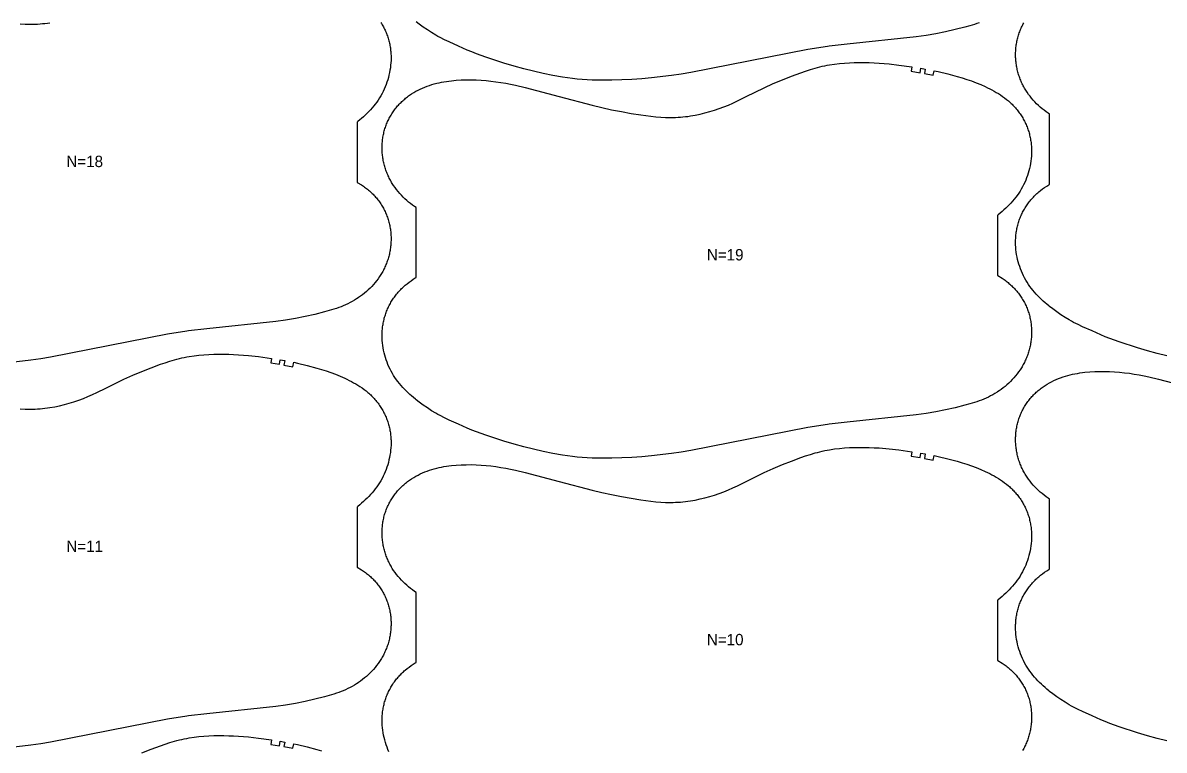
# Model space of a CAD drawing. Header units: inches. Extents: x 0 to 1973, y 0 to 1059.
# Drawn here: x 967 to 1470, y 209 to 529 of the extents above; entities that cross this region are included whole.
import ezdxf

# ---------------------------------------------------------------- set-up
doc = ezdxf.new("R2010")
doc.units = ezdxf.units.IN

msp = doc.modelspace()

# ---------------------------------------------------------------- linework, layer by layer
at = {"layer": '1'}
for points in [[(1124.7652, 529.5325), (1125.0544, 529.0679), (1125.3346, 528.598), (1125.6058, 528.1227), (1125.8679, 527.6424), (1126.1208, 527.1572), (1126.3644, 526.6672), (1126.5986, 526.1727), (1126.8233, 525.6739), (1127.0385, 525.1709), (1127.244, 524.6639), (1127.4397, 524.1531), (1127.6256, 523.6388), (1127.8017, 523.121), (1127.9677, 522.6), (1128.1236, 522.0759), (1128.2693, 521.549), (1128.4048, 521.0194), (1128.5299, 520.4873), (1128.6446, 519.953), (1128.7489, 519.4165), (1128.8429, 518.8781), (1128.9267, 518.3379), (1129.0003, 517.7963), (1129.0638, 517.2533), (1129.1174, 516.7091), (1129.161, 516.164), (1129.1947, 515.618), (1129.2187, 515.0716), (1129.2329, 514.5247), (1129.2375, 513.9776), (1129.2181, 512.8836), (1129.161, 511.791), (1129.0668, 510.7014), (1128.9361, 509.6157), (1128.7695, 508.535), (1128.5676, 507.4601), (1128.3311, 506.3921), (1128.0605, 505.3319), (1127.7564, 504.2805), (1127.4195, 503.2388), (1127.0502, 502.2079), (1126.6488, 501.189), (1126.2153, 500.1836), (1125.7498, 499.1931), (1125.2524, 498.2187), (1124.7231, 497.262), (1124.1621, 496.3243), (1123.5694, 495.407), (1122.9455, 494.5111), (1122.292, 493.6363), (1121.6111, 492.7821), (1120.9047, 491.9477), (1120.175, 491.1327), (1119.424, 490.3364), (1118.6538, 489.5581), (1117.8664, 488.7973), (1117.0636, 488.0533), (1116.2465, 487.3257), (1115.4157, 486.614), (1114.572, 485.9177), (1114.2375, 485.6559), (1114.2375, 459.1828), (1114.341, 459.1275), (1114.341, 459.1275), (1116.2164, 457.9999), (1117.124, 457.3886), (1117.5695, 457.0712), (1118.0093, 456.746), (1118.4431, 456.413), (1118.8708, 456.0721), (1119.2921, 455.7235), (1119.7069, 455.3672), (1120.1148, 455.0032), (1120.5159, 454.6314), (1120.9098, 454.252), (1121.2963, 453.865), (1121.6754, 453.4707), (1122.0469, 453.0691), (1122.4105, 452.6604), (1122.7661, 452.2447), (1123.1136, 451.8223), (1123.4528, 451.3932), (1123.7835, 450.9576), (1124.1056, 450.5156), (1124.4189, 450.0673), (1124.7232, 449.613), (1125.0184, 449.1528), (1125.3043, 448.6868), (1125.5807, 448.2151), (1125.8475, 447.7379), (1126.1045, 447.2554), (1126.3517, 446.7678), (1126.589, 446.2753), (1126.8164, 445.778), (1127.0339, 445.2763), (1127.2413, 444.7703), (1127.4387, 444.2602), (1127.626, 443.7463), (1127.8032, 443.2288), (1127.9702, 442.708), (1128.127, 442.1839), (1128.2735, 441.6569), (1128.4097, 441.1271), (1128.5356, 440.5948), (1128.6511, 440.0601), (1128.7562, 439.5234), (1128.8508, 438.9848), (1128.935, 438.4446), (1129.0088, 437.9028), (1129.0723, 437.3597), (1129.1254, 436.8155), (1129.1682, 436.2703), (1129.2008, 435.7244), (1129.2232, 435.1779), (1129.2354, 434.6311), (1129.2375, 434.0841), (1129.2295, 433.5371), (1129.2114, 432.9903), (1129.1833, 432.4439), (1129.1452, 431.8981), (1129.0972, 431.353), (1129.0392, 430.8089), (1128.9714, 430.2659), (1128.8937, 429.7242), (1128.8062, 429.1841), (1128.7089, 428.6457), (1128.6018, 428.1091), (1128.4849, 427.5747), (1128.3584, 427.0425), (1128.222, 426.5128), (1128.076, 425.9858), (1127.9204, 425.4616), (1127.755, 424.9404), (1127.5801, 424.4225), (1127.3955, 423.9079), (1127.2014, 423.397), (1126.9977, 422.8898), (1126.7845, 422.3867), (1126.5618, 421.8876), (1126.3298, 421.3929), (1126.0885, 420.9025), (1125.8383, 420.4166), (1125.5792, 419.9352), (1125.3115, 419.4585), (1125.0353, 418.9866), (1124.7507, 418.5195), (1124.1572, 417.6003), (1123.5325, 416.7017), (1122.8777, 415.8245), (1122.1944, 414.9695), (1121.4837, 414.1374), (1120.7467, 413.3289), (1119.9842, 412.5446), (1119.1973, 411.7849), (1118.3867, 411.0505), (1117.5534, 410.342), (1116.6984, 409.66), (1115.8224, 409.0049), (1114.9266, 408.3774), (1114.2375, 407.9254), (1114.012, 407.7775), (1113.0798, 407.2051), (1112.131, 406.6602), (1111.167, 406.1428), (1110.1887, 405.6528), (1109.1975, 405.1902), (1108.1944, 404.7551), (1107.1805, 404.3469), (1106.1572, 403.9634), (1105.1254, 403.6021), (1104.0865, 403.2604), (1101.9917, 402.6255), (1099.8821, 402.0377), (1095.643, 400.9501), (1091.3787, 399.9756), (1087.0871, 399.1222), (1082.7712, 398.4019), (1078.4358, 397.816), (1047.974, 394.6143), (1039.9903, 393.673), (1039.2841, 393.5897), (1030.6448, 392.1974), (979.128, 382.0554), (974.8073, 381.3665), (970.4741, 380.7566), (961.7835, 379.7319)], [(965.7763, 528.9226), (967.9607, 528.809), (969.0536, 528.78), (970.1468, 528.7715), (971.24, 528.7847), (972.333, 528.8197), (973.4253, 528.876), (974.5164, 528.9533), (975.606, 529.0513), (976.6937, 529.1696), (977.7789, 529.3079), (978.8614, 529.4658)], [(1388.4572, 529.4104), (1387.4254, 529.0491), (1386.3865, 528.7074), (1384.2917, 528.0725), (1382.1821, 527.4847), (1377.943, 526.3971), (1373.6787, 525.4226), (1369.3871, 524.5692), (1365.0712, 523.8489), (1360.7358, 523.263), (1330.274, 520.0613), (1322.2903, 519.12), (1321.5841, 519.0367), (1312.9448, 517.6444), (1261.428, 507.5024), (1257.1073, 506.8135), (1252.7741, 506.2036), (1244.0835, 505.1789), (1239.725, 504.7941), (1235.3594, 504.4979), (1230.9893, 504.2848), (1226.6155, 504.156), (1222.2396, 504.12), (1217.8653, 504.2097), (1215.6802, 504.3132), (1213.4975, 504.4589), (1211.3182, 504.6479), (1209.1433, 504.8814), (1206.9735, 505.1596), (1204.8093, 505.4798), (1200.4985, 506.2318), (1196.2122, 507.1104), (1191.9488, 508.0943), (1187.7068, 509.1672), (1183.4881, 510.327), (1179.01, 511.6588), (1170.9648, 514.2623), (1168.9027, 514.9925), (1166.8562, 515.7625), (1164.8277, 516.5781), (1162.8136, 517.43), (1159.0115, 519.12), (1154.813, 520.9861), (1152.8375, 521.9251), (1150.8889, 522.9158), (1149.9275, 523.4358), (1148.9753, 523.9726), (1147.0983, 525.0946), (1145.258, 526.2774), (1143.4544, 527.5167), (1141.6886, 528.8093), (1140.3, 529.8959)], [(1471.1488, 382.6473), (1466.9068, 383.7202), (1462.6881, 384.88), (1458.21, 386.2118), (1450.1648, 388.8153), (1448.1027, 389.5455), (1446.0562, 390.3155), (1444.0277, 391.1311), (1442.0136, 391.983), (1438.2115, 393.673), (1434.013, 395.5391), (1432.0375, 396.4781), (1430.0889, 397.4688), (1429.1275, 397.9888), (1428.1753, 398.5256), (1426.2983, 399.6476), (1424.458, 400.8304), (1422.6544, 402.0697), (1420.8886, 403.3623), (1419.5, 404.4489), (1419.1655, 404.7107), (1418.3218, 405.407), (1417.491, 406.1187), (1416.6739, 406.8463), (1415.8711, 407.5903), (1415.0837, 408.3511), (1414.3135, 409.1294), (1413.5625, 409.9257), (1412.8328, 410.7407), (1412.1264, 411.575), (1411.4455, 412.4293), (1410.792, 413.304), (1410.1681, 414.2), (1409.5754, 415.1173), (1409.0144, 416.055), (1408.4851, 417.0117), (1407.9877, 417.986), (1407.5222, 418.9766), (1407.0887, 419.982), (1406.6873, 421.0008), (1406.318, 422.0318), (1405.9811, 423.0735), (1405.677, 424.1249), (1405.4064, 425.1851), (1405.1699, 426.2531), (1404.968, 427.328), (1404.8014, 428.4087), (1404.6708, 429.4944), (1404.5765, 430.584), (1404.5194, 431.6765), (1404.5, 432.7706), (1404.5046, 433.3176), (1404.5188, 433.8645), (1404.5428, 434.411), (1404.5765, 434.9569), (1404.6201, 435.5021), (1404.6737, 436.0462), (1404.7372, 436.5892), (1404.8108, 437.1309), (1404.8946, 437.671), (1404.9886, 438.2094), (1405.0929, 438.7459), (1405.2076, 439.2803), (1405.3327, 439.8124), (1405.4682, 440.342), (1405.6139, 440.8689), (1405.7698, 441.393), (1405.9358, 441.914), (1406.1119, 442.4318), (1406.2978, 442.9461), (1406.4935, 443.4569), (1406.699, 443.9639), (1406.9142, 444.4669), (1407.1389, 444.9657), (1407.3731, 445.4602), (1407.6167, 445.9502), (1407.8696, 446.4354), (1408.1317, 446.9157), (1408.4029, 447.391), (1408.6831, 447.8609), (1408.9723, 448.3254), (1409.2702, 448.7844), (1409.5767, 449.2376), (1409.8917, 449.685), (1410.2151, 450.1263), (1410.5466, 450.5614), (1410.8862, 450.9903), (1411.2338, 451.4126), (1411.5891, 451.8283), (1411.9521, 452.2373), (1412.3227, 452.6393), (1412.7006, 453.0343), (1413.0857, 453.422), (1413.4779, 453.8024), (1413.8771, 454.1753), (1414.2831, 454.5405), (1414.6957, 454.8983), (1415.5394, 455.5919), (1416.4062, 456.2576), (1417.2939, 456.8965), (1418.2004, 457.5101), (1419.1236, 458.0996), (1419.5, 458.3271), (1419.5, 489.1324), (1418.8109, 489.5844), (1417.9151, 490.212), (1417.0391, 490.867), (1416.1841, 491.549), (1415.3508, 492.2575), (1414.5402, 492.9919), (1413.7533, 493.7516), (1412.9908, 494.536), (1412.2538, 495.3445), (1411.5431, 496.1765), (1410.8598, 497.0315), (1410.2051, 497.9087), (1409.5803, 498.8073), (1408.9868, 499.7265), (1408.7023, 500.1936), (1408.426, 500.6655), (1408.1583, 501.1422), (1407.8992, 501.6236), (1407.649, 502.1095), (1407.4078, 502.5999), (1407.1757, 503.0947), (1406.953, 503.5937), (1406.7398, 504.0968), (1406.5361, 504.604), (1406.342, 505.1149), (1406.1574, 505.6295), (1405.9825, 506.1474), (1405.8171, 506.6686), (1405.6615, 507.1928), (1405.5155, 507.7198), (1405.3791, 508.2495), (1405.2526, 508.7817), (1405.1357, 509.3162), (1405.0286, 509.8527), (1404.9313, 510.3911), (1404.8438, 510.9313), (1404.7661, 511.4729), (1404.6983, 512.0159), (1404.6403, 512.56), (1404.5923, 513.1051), (1404.5542, 513.6509), (1404.5261, 514.1973), (1404.508, 514.7441), (1404.5, 515.2911), (1404.5021, 515.8381), (1404.5143, 516.385), (1404.5367, 516.9314), (1404.5693, 517.4773), (1404.6121, 518.0225), (1404.6652, 518.5667), (1404.7287, 519.1098), (1404.8025, 519.6516), (1404.8867, 520.1919), (1404.9813, 520.7305), (1405.0864, 521.2672), (1405.2019, 521.8018), (1405.3278, 522.3341), (1405.464, 522.8639), (1405.6105, 523.3909), (1405.7673, 523.915), (1405.9343, 524.4359), (1406.1115, 524.9534), (1406.2988, 525.4672), (1406.4962, 525.9773), (1406.7036, 526.4833), (1406.9211, 526.985), (1407.1485, 527.4823), (1407.3858, 527.9748), (1407.633, 528.4625), (1407.89, 528.945), (1408.1568, 529.4221)], [(965.7763, 359.3826), (967.9607, 359.269), (969.0536, 359.24), (970.1468, 359.2315), (971.24, 359.2447), (972.333, 359.2797), (973.4253, 359.336), (974.5164, 359.4133), (975.606, 359.5113), (976.6937, 359.6296), (977.7789, 359.7679), (978.8614, 359.9258), (981.0167, 360.2988), (983.1582, 360.7446), (985.2848, 361.2587), (987.3954, 361.8367), (989.4887, 362.475), (991.5625, 363.1736), (993.6141, 363.9332), (995.641, 364.7546), (997.6421, 365.6361), (999.622, 366.5655), (1003.4791, 368.4742), (1011.388, 372.388), (1015.3764, 374.1869), (1019.413, 375.8761), (1023.4869, 377.4708), (1027.5954, 378.9771), (1029.6631, 379.6955), (1031.7427, 380.3771), (1033.8372, 381.0064), (1034.8911, 381.2966), (1035.9499, 381.5678), (1037.0139, 381.8186), (1038.0828, 382.0491), (1039.156, 382.2598), (1040.2331, 382.4514), (1042.3969, 382.7789), (1044.5702, 383.0361), (1046.7495, 383.2278), (1048.933, 383.3602), (1051.1193, 383.4401), (1053.307, 383.4742), (1055.495, 383.4681), (1057.6823, 383.4226), (1059.8683, 383.3376), (1062.0523, 383.2127), (1066.4124, 382.8495), (1070.7615, 382.3649), (1076.4751, 381.5898), (1076.18, 379.6117), (1080.0918, 378.9895), (1080.4254, 380.9615), (1082.3956, 380.6171), (1082.0402, 378.6489), (1085.9169, 377.899), (1086.3227, 379.8574), (1088.0201, 379.4947), (1092.2766, 378.4833), (1096.4995, 377.3357), (1098.5971, 376.7111), (1100.6822, 376.0471), (1102.7513, 375.337), (1104.8012, 374.5742), (1106.828, 373.7524), (1108.8275, 372.8661), (1109.8156, 372.3971), (1110.7951, 371.91), (1111.7655, 371.4041), (1112.7261, 370.8789), (1113.6762, 370.3334), (1114.6139, 369.7666), (1115.5371, 369.1771), (1116.4436, 368.5635), (1117.3313, 367.9246), (1118.1981, 367.2589), (1119.0418, 366.5653), (1119.4544, 366.2076), (1119.8604, 365.8423), (1120.2596, 365.4694), (1120.6518, 365.0891), (1121.0369, 364.7013), (1121.4148, 364.3064), (1121.7854, 363.9043), (1122.1484, 363.4954), (1122.5037, 363.0796), (1122.8513, 362.6573), (1123.1909, 362.2285), (1123.5224, 361.7933), (1123.8458, 361.352), (1124.1608, 360.9046), (1124.4673, 360.4514), (1124.7652, 359.9925), (1125.0544, 359.5279), (1125.3346, 359.058), (1125.6058, 358.5827), (1125.8679, 358.1024), (1126.1208, 357.6172), (1126.3644, 357.1272), (1126.5986, 356.6327), (1126.8233, 356.1339), (1127.0385, 355.6309), (1127.244, 355.1239), (1127.4397, 354.6131), (1127.6256, 354.0988), (1127.8017, 353.581), (1127.9677, 353.06), (1128.1236, 352.5359), (1128.2693, 352.009), (1128.4048, 351.4794), (1128.5299, 350.9473), (1128.6446, 350.413), (1128.7489, 349.8765), (1128.8429, 349.3381), (1128.9267, 348.7979), (1129.0003, 348.2563), (1129.0638, 347.7133), (1129.1174, 347.1691), (1129.161, 346.624), (1129.1947, 346.078), (1129.2187, 345.5316), (1129.2329, 344.9847), (1129.2375, 344.4376), (1129.2181, 343.3436), (1129.161, 342.251), (1129.0668, 341.1614), (1128.9361, 340.0757), (1128.7695, 338.995), (1128.5676, 337.9201), (1128.3311, 336.8521), (1128.0605, 335.7919), (1127.7564, 334.7405), (1127.4195, 333.6988), (1127.0502, 332.6679), (1126.6488, 331.649), (1126.2153, 330.6436), (1125.7498, 329.6531), (1125.2524, 328.6787), (1124.7231, 327.722), (1124.1621, 326.7843), (1123.5694, 325.867), (1122.9455, 324.9711), (1122.292, 324.0963), (1121.6111, 323.2421), (1120.9047, 322.4077), (1120.175, 321.5927), (1119.424, 320.7964), (1118.6538, 320.0181), (1117.8664, 319.2573), (1117.0636, 318.5133), (1116.2465, 317.7857), (1115.4157, 317.074), (1114.572, 316.3777), (1114.2375, 316.1159), (1114.2375, 289.6428), (1114.341, 289.5875), (1114.341, 289.5875), (1116.2164, 288.4599), (1117.124, 287.8486), (1117.5695, 287.5312), (1118.0093, 287.206), (1118.4431, 286.873), (1118.8708, 286.5321), (1119.2921, 286.1835), (1119.7069, 285.8272), (1120.1148, 285.4632), (1120.5159, 285.0914), (1120.9098, 284.712), (1121.2963, 284.325), (1121.6754, 283.9307), (1122.0469, 283.5291), (1122.4105, 283.1204), (1122.7661, 282.7047), (1123.1136, 282.2823), (1123.4528, 281.8532), (1123.7835, 281.4176), (1124.1056, 280.9756), (1124.4189, 280.5273), (1124.7232, 280.073), (1125.0184, 279.6128), (1125.3043, 279.1468), (1125.5807, 278.6751), (1125.8475, 278.1979), (1126.1045, 277.7154), (1126.3517, 277.2278), (1126.589, 276.7353), (1126.8164, 276.238), (1127.0339, 275.7363), (1127.2413, 275.2303), (1127.4387, 274.7202), (1127.626, 274.2063), (1127.8032, 273.6888), (1127.9702, 273.168), (1128.127, 272.6439), (1128.2735, 272.1169), (1128.4097, 271.5871), (1128.5356, 271.0548), (1128.6511, 270.5201), (1128.7562, 269.9834), (1128.8508, 269.4448), (1128.935, 268.9046), (1129.0088, 268.3628), (1129.0723, 267.8197), (1129.1254, 267.2755), (1129.1682, 266.7303), (1129.2008, 266.1844), (1129.2232, 265.6379), (1129.2354, 265.0911), (1129.2375, 264.5441), (1129.2295, 263.9971), (1129.2114, 263.4503), (1129.1833, 262.9039), (1129.1452, 262.3581), (1129.0972, 261.813), (1129.0392, 261.2689), (1128.9714, 260.7259), (1128.8937, 260.1842), (1128.8062, 259.6441), (1128.7089, 259.1057), (1128.6018, 258.5691), (1128.4849, 258.0347), (1128.3584, 257.5025), (1128.222, 256.9728), (1128.076, 256.4458), (1127.9204, 255.9216), (1127.755, 255.4004), (1127.5801, 254.8825), (1127.3955, 254.3679), (1127.2014, 253.857), (1126.9977, 253.3498), (1126.7845, 252.8467), (1126.5618, 252.3476), (1126.3298, 251.8529), (1126.0885, 251.3625), (1125.8383, 250.8766), (1125.5792, 250.3952), (1125.3115, 249.9185), (1125.0353, 249.4466), (1124.7507, 248.9795), (1124.1572, 248.0603), (1123.5325, 247.1617), (1122.8777, 246.2845), (1122.1944, 245.4295), (1121.4837, 244.5974), (1120.7467, 243.7889), (1119.9842, 243.0046), (1119.1973, 242.2449), (1118.3867, 241.5105), (1117.5534, 240.802), (1116.6984, 240.12), (1115.8224, 239.4649), (1114.9266, 238.8374), (1114.2375, 238.3854), (1114.012, 238.2375), (1113.0798, 237.6651), (1112.131, 237.1202), (1111.167, 236.6028), (1110.1887, 236.1128), (1109.1975, 235.6502), (1108.1944, 235.2151), (1107.1805, 234.8069), (1106.1572, 234.4234), (1105.1254, 234.0621), (1104.0865, 233.7204), (1101.9917, 233.0855), (1099.8821, 232.4977), (1095.643, 231.4101), (1091.3787, 230.4356), (1087.0871, 229.5822), (1082.7712, 228.8619), (1078.4358, 228.276), (1047.974, 225.0743), (1039.9903, 224.133), (1039.2841, 224.0497), (1030.6448, 222.6574), (979.128, 212.5154), (974.8073, 211.8265), (970.4741, 211.2166), (961.7835, 210.1919)], [(1471.1488, 213.1073), (1466.9068, 214.1802), (1462.6881, 215.34), (1458.21, 216.6718), (1450.1648, 219.2753), (1448.1027, 220.0055), (1446.0562, 220.7755), (1444.0277, 221.5911), (1442.0136, 222.443), (1438.2115, 224.133), (1434.013, 225.9991), (1432.0375, 226.9381), (1430.0889, 227.9288), (1429.1275, 228.4488), (1428.1753, 228.9856), (1426.2983, 230.1076), (1424.458, 231.2904), (1422.6544, 232.5297), (1420.8886, 233.8223), (1419.5, 234.9089), (1419.1655, 235.1707), (1418.3218, 235.867), (1417.491, 236.5787), (1416.6739, 237.3063), (1415.8711, 238.0503), (1415.0837, 238.8111), (1414.3135, 239.5894), (1413.5625, 240.3857), (1412.8328, 241.2007), (1412.1264, 242.035), (1411.4455, 242.8893), (1410.792, 243.764), (1410.1681, 244.66), (1409.5754, 245.5773), (1409.0144, 246.515), (1408.4851, 247.4717), (1407.9877, 248.446), (1407.5222, 249.4366), (1407.0887, 250.442), (1406.6873, 251.4608), (1406.318, 252.4918), (1405.9811, 253.5335), (1405.677, 254.5849), (1405.4064, 255.6451), (1405.1699, 256.7131), (1404.968, 257.788), (1404.8014, 258.8687), (1404.6708, 259.9544), (1404.5765, 261.044), (1404.5194, 262.1365), (1404.5, 263.2306), (1404.5046, 263.7776), (1404.5188, 264.3245), (1404.5428, 264.871), (1404.5765, 265.4169), (1404.6201, 265.9621), (1404.6737, 266.5062), (1404.7372, 267.0492), (1404.8108, 267.5909), (1404.8946, 268.131), (1404.9886, 268.6694), (1405.0929, 269.2059), (1405.2076, 269.7403), (1405.3327, 270.2724), (1405.4682, 270.802), (1405.6139, 271.3289), (1405.7698, 271.853), (1405.9358, 272.374), (1406.1119, 272.8918), (1406.2978, 273.4061), (1406.4935, 273.9169), (1406.699, 274.4239), (1406.9142, 274.9269), (1407.1389, 275.4257), (1407.3731, 275.9202), (1407.6167, 276.4102), (1407.8696, 276.8954), (1408.1317, 277.3757), (1408.4029, 277.851), (1408.6831, 278.3209), (1408.9723, 278.7854), (1409.2702, 279.2444), (1409.5767, 279.6976), (1409.8917, 280.145), (1410.2151, 280.5863), (1410.5466, 281.0214), (1410.8862, 281.4503), (1411.2338, 281.8726), (1411.5891, 282.2883), (1411.9521, 282.6973), (1412.3227, 283.0993), (1412.7006, 283.4943), (1413.0857, 283.882), (1413.4779, 284.2624), (1413.8771, 284.6353), (1414.2831, 285.0005), (1414.6957, 285.3583), (1415.5394, 286.0519), (1416.4062, 286.7176), (1417.2939, 287.3565), (1418.2004, 287.9701), (1419.1236, 288.5596), (1419.5, 288.7871), (1419.5, 319.5924), (1418.8109, 320.0444), (1417.9151, 320.672), (1417.0391, 321.327), (1416.1841, 322.009), (1415.3508, 322.7175), (1414.5402, 323.4519), (1413.7533, 324.2116), (1412.9908, 324.996), (1412.2538, 325.8045), (1411.5431, 326.6365), (1410.8598, 327.4915), (1410.2051, 328.3687), (1409.5803, 329.2673), (1408.9868, 330.1865), (1408.7023, 330.6536), (1408.426, 331.1255), (1408.1583, 331.6022), (1407.8992, 332.0836), (1407.649, 332.5695), (1407.4078, 333.0599), (1407.1757, 333.5547), (1406.953, 334.0537), (1406.7398, 334.5568), (1406.5361, 335.064), (1406.342, 335.5749), (1406.1574, 336.0895), (1405.9825, 336.6074), (1405.8171, 337.1286), (1405.6615, 337.6528), (1405.5155, 338.1798), (1405.3791, 338.7095), (1405.2526, 339.2417), (1405.1357, 339.7762), (1405.0286, 340.3127), (1404.9313, 340.8511), (1404.8438, 341.3913), (1404.7661, 341.9329), (1404.6983, 342.4759), (1404.6403, 343.02), (1404.5923, 343.5651), (1404.5542, 344.1109), (1404.5261, 344.6573), (1404.508, 345.2041), (1404.5, 345.7511), (1404.5021, 346.2981), (1404.5143, 346.845), (1404.5367, 347.3914), (1404.5693, 347.9373), (1404.6121, 348.4825), (1404.6652, 349.0267), (1404.7287, 349.5698), (1404.8025, 350.1116), (1404.8867, 350.6519), (1404.9813, 351.1905), (1405.0864, 351.7272), (1405.2019, 352.2618), (1405.3278, 352.7941), (1405.464, 353.3239), (1405.6105, 353.8509), (1405.7673, 354.375), (1405.9343, 354.8959), (1406.1115, 355.4134), (1406.2988, 355.9272), (1406.4962, 356.4373), (1406.7036, 356.9433), (1406.9211, 357.445), (1407.1485, 357.9423), (1407.3858, 358.4348), (1407.633, 358.9225), (1407.89, 359.405), (1408.1568, 359.8821), (1408.4332, 360.3538), (1408.7191, 360.8198), (1409.0143, 361.2801), (1409.3186, 361.7344), (1409.6319, 362.1826), (1409.954, 362.6246), (1410.2847, 363.0602), (1410.6239, 363.4893), (1410.9714, 363.9118), (1411.327, 364.3274), (1411.6906, 364.7361), (1412.0621, 365.1377), (1412.4412, 365.532), (1412.8277, 365.919), (1413.2216, 366.2984), (1413.6227, 366.6702), (1414.0306, 367.0342), (1414.4454, 367.3906), (1414.8667, 367.7392), (1415.2944, 368.08), (1415.7282, 368.413), (1416.168, 368.7382), (1416.6135, 369.0556), (1417.5211, 369.6669), (1418.4493, 370.2466), (1419.3965, 370.7945), (1420.3612, 371.3105), (1421.3418, 371.7946), (1422.3371, 372.2472), (1423.3459, 372.6689), (1424.367, 373.0602), (1425.3992, 373.4217), (1426.4413, 373.7539), (1427.4921, 374.0575), (1428.5505, 374.3329), (1429.6153, 374.581), (1430.6859, 374.8028), (1431.7614, 374.9997), (1432.8413, 375.1732), (1433.9249, 375.3245), (1435.0116, 375.4549), (1437.1912, 375.6588), (1439.3755, 375.7939), (1441.5621, 375.8633), (1443.7495, 375.8683), (1445.9358, 375.8102), (1448.1197, 375.6909), (1450.3002, 375.5148), (1452.4763, 375.2864), (1454.6473, 375.0107), (1456.8123, 374.6913), (1458.9701, 374.3284), (1461.1197, 373.921), (1463.2598, 373.4683), (1467.512, 372.4405), (1482.5881, 368.4742)], [(1128.3222, 208.3436), (1127.8887, 209.349), (1127.4873, 210.3678), (1127.118, 211.3988), (1126.7811, 212.4405), (1126.477, 213.4919), (1126.2064, 214.5521), (1125.9699, 215.6201), (1125.768, 216.695), (1125.6014, 217.7757), (1125.4708, 218.8614), (1125.3765, 219.951), (1125.3194, 221.0435), (1125.3, 222.1376), (1125.3046, 222.6846), (1125.3188, 223.2315), (1125.3428, 223.778), (1125.3765, 224.3239), (1125.4201, 224.8691), (1125.4737, 225.4132), (1125.5372, 225.9562), (1125.6108, 226.4979), (1125.6946, 227.038), (1125.7886, 227.5764), (1125.8929, 228.1129), (1126.0076, 228.6473), (1126.1327, 229.1794), (1126.2682, 229.709), (1126.4139, 230.2359), (1126.5698, 230.76), (1126.7358, 231.281), (1126.9119, 231.7988), (1127.0978, 232.3131), (1127.2935, 232.8239), (1127.499, 233.3309), (1127.7142, 233.8339), (1127.9389, 234.3327), (1128.1731, 234.8272), (1128.4167, 235.3172), (1128.6696, 235.8024), (1128.9317, 236.2827), (1129.2029, 236.758), (1129.4831, 237.2279), (1129.7723, 237.6924), (1130.0702, 238.1514), (1130.3767, 238.6046), (1130.6917, 239.052), (1131.0151, 239.4933), (1131.3466, 239.9284), (1131.6862, 240.3573), (1132.0338, 240.7796), (1132.3891, 241.1953), (1132.7521, 241.6043), (1133.1227, 242.0063), (1133.5006, 242.4013), (1133.8857, 242.789), (1134.2779, 243.1694), (1134.6771, 243.5423), (1135.0831, 243.9075), (1135.4957, 244.2653), (1136.3394, 244.9589), (1137.2062, 245.6246), (1138.0939, 246.2635), (1139.0004, 246.8771), (1139.9236, 247.4666), (1140.3, 247.6941), (1140.3, 278.4994), (1139.6109, 278.9514), (1138.7151, 279.579), (1137.8391, 280.234), (1136.9841, 280.916), (1136.1508, 281.6245), (1135.3402, 282.3589), (1134.5533, 283.1186), (1133.7908, 283.903), (1133.0538, 284.7115), (1132.3431, 285.5435), (1131.6598, 286.3985), (1131.0051, 287.2757), (1130.3803, 288.1743), (1129.7868, 289.0935), (1129.5023, 289.5606), (1129.226, 290.0325), (1128.9583, 290.5092), (1128.6992, 290.9906), (1128.449, 291.4765), (1128.2078, 291.9669), (1127.9757, 292.4617), (1127.753, 292.9607), (1127.5398, 293.4638), (1127.3361, 293.971), (1127.142, 294.4819), (1126.9574, 294.9965), (1126.7825, 295.5144), (1126.6171, 296.0356), (1126.4615, 296.5598), (1126.3155, 297.0868), (1126.1791, 297.6165), (1126.0526, 298.1487), (1125.9357, 298.6832), (1125.8286, 299.2197), (1125.7313, 299.7581), (1125.6438, 300.2983), (1125.5661, 300.8399), (1125.4983, 301.3829), (1125.4403, 301.927), (1125.3923, 302.4721), (1125.3542, 303.0179), (1125.3261, 303.5643), (1125.308, 304.1111), (1125.3, 304.6581), (1125.3021, 305.2051), (1125.3143, 305.752), (1125.3367, 306.2984), (1125.3693, 306.8443), (1125.4121, 307.3895), (1125.4652, 307.9337), (1125.5287, 308.4768), (1125.6025, 309.0186), (1125.6867, 309.5589), (1125.7813, 310.0975), (1125.8864, 310.6342), (1126.0019, 311.1688), (1126.1278, 311.7011), (1126.264, 312.2309), (1126.4105, 312.7579), (1126.5673, 313.282), (1126.7343, 313.8029), (1126.9115, 314.3204), (1127.0988, 314.8342), (1127.2962, 315.3443), (1127.5036, 315.8503), (1127.7211, 316.352), (1127.9485, 316.8493), (1128.1858, 317.3418), (1128.433, 317.8295), (1128.69, 318.312), (1128.9568, 318.7891), (1129.2332, 319.2608), (1129.5191, 319.7268), (1129.8143, 320.1871), (1130.1186, 320.6414), (1130.4319, 321.0896), (1130.754, 321.5316), (1131.0847, 321.9672), (1131.4239, 322.3963), (1131.7714, 322.8188), (1132.127, 323.2344), (1132.4906, 323.6431), (1132.8621, 324.0447), (1133.2412, 324.439), (1133.6277, 324.826), (1134.0216, 325.2054), (1134.4227, 325.5772), (1134.8306, 325.9412), (1135.2454, 326.2976), (1135.6667, 326.6462), (1136.0944, 326.987), (1136.5282, 327.32), (1136.968, 327.6452), (1137.4135, 327.9626), (1138.3211, 328.5739), (1139.2493, 329.1536), (1140.1965, 329.7015), (1141.1612, 330.2175), (1142.1418, 330.7016), (1143.1371, 331.1542), (1144.1459, 331.5759), (1145.167, 331.9672), (1146.1992, 332.3287), (1147.2413, 332.6609), (1148.2921, 332.9645), (1149.3505, 333.2399), (1150.4153, 333.488), (1151.4859, 333.7098), (1152.5614, 333.9067), (1153.6413, 334.0802), (1154.7249, 334.2315), (1155.8116, 334.3619), (1157.9912, 334.5658), (1160.1755, 334.7009), (1162.3621, 334.7703), (1164.5495, 334.7753), (1166.7358, 334.7172), (1168.9197, 334.5979), (1171.1002, 334.4218), (1173.2763, 334.1934), (1175.4473, 333.9177), (1177.6123, 333.5983), (1179.7701, 333.2354), (1181.9197, 332.828), (1184.0598, 332.3753), (1188.312, 331.3475), (1203.3881, 327.3812), (1217.9342, 323.5543), (1222.1909, 322.5412), (1226.465, 321.6034), (1230.7559, 320.7469), (1235.0617, 319.9694), (1239.3812, 319.2745), (1243.7185, 318.6974), (1245.8952, 318.4674), (1248.0763, 318.2896), (1250.2607, 318.176), (1251.3536, 318.147), (1252.4468, 318.1385), (1253.54, 318.1517), (1254.633, 318.1867), (1255.7253, 318.243), (1256.8164, 318.3203), (1257.906, 318.4183), (1258.9937, 318.5366), (1260.0789, 318.6749), (1261.1614, 318.8328), (1263.3167, 319.2058), (1265.4582, 319.6516), (1267.5848, 320.1657), (1269.6954, 320.7437), (1271.7887, 321.382), (1273.8625, 322.0806), (1275.9141, 322.8402), (1277.941, 323.6616), (1279.9421, 324.5431), (1281.922, 325.4725), (1285.7791, 327.3812), (1293.688, 331.295), (1297.6764, 333.0939), (1301.713, 334.7831), (1305.7869, 336.3778), (1309.8954, 337.8841), (1311.9631, 338.6025), (1314.0427, 339.2841), (1316.1372, 339.9134), (1317.1911, 340.2036), (1318.2499, 340.4748), (1319.3139, 340.7256), (1320.3828, 340.9561), (1321.456, 341.1668), (1322.5331, 341.3584), (1324.6969, 341.6859), (1326.8702, 341.9431), (1329.0495, 342.1348), (1331.233, 342.2672), (1333.4193, 342.3471), (1335.607, 342.3812), (1337.795, 342.3751), (1339.9823, 342.3296), (1342.1683, 342.2446), (1344.3523, 342.1197), (1348.7124, 341.7565), (1353.0615, 341.2719), (1358.7751, 340.4968), (1358.48, 338.5187), (1362.3918, 337.8965), (1362.7254, 339.8685), (1364.6956, 339.5241), (1364.3402, 337.5559), (1368.2169, 336.806), (1368.6227, 338.7644), (1370.3201, 338.4017), (1374.5766, 337.3903), (1378.7995, 336.2427), (1380.8971, 335.6181), (1382.9822, 334.9541), (1385.0513, 334.244), (1387.1012, 333.4812), (1389.128, 332.6594), (1391.1275, 331.7731), (1392.1156, 331.3041), (1393.0951, 330.817), (1394.0655, 330.3111), (1395.0261, 329.7859), (1395.9762, 329.2404), (1396.9139, 328.6736), (1397.8371, 328.0841), (1398.7436, 327.4705), (1399.6313, 326.8316), (1400.4981, 326.1659), (1401.3418, 325.4723), (1401.7544, 325.1146), (1402.1604, 324.7493), (1402.5596, 324.3764), (1402.9518, 323.9961), (1403.3369, 323.6083), (1403.7148, 323.2134), (1404.0854, 322.8113), (1404.4484, 322.4024), (1404.8037, 321.9866), (1405.1513, 321.5643), (1405.4909, 321.1355), (1405.8224, 320.7003), (1406.1458, 320.259), (1406.4608, 319.8116), (1406.7673, 319.3584), (1407.0652, 318.8995), (1407.3544, 318.4349), (1407.6346, 317.965), (1407.9058, 317.4897), (1408.1679, 317.0094), (1408.4208, 316.5242), (1408.6644, 316.0342), (1408.8986, 315.5397), (1409.1233, 315.0409), (1409.3385, 314.5379), (1409.544, 314.0309), (1409.7397, 313.5201), (1409.9256, 313.0058), (1410.1017, 312.488), (1410.2677, 311.967), (1410.4236, 311.4429), (1410.5693, 310.916), (1410.7048, 310.3864), (1410.8299, 309.8543), (1410.9446, 309.32), (1411.0489, 308.7835), (1411.1429, 308.2451), (1411.2267, 307.7049), (1411.3003, 307.1633), (1411.3638, 306.6203), (1411.4174, 306.0761), (1411.461, 305.531), (1411.4947, 304.985), (1411.5187, 304.4386), (1411.5329, 303.8917), (1411.5375, 303.3446), (1411.5181, 302.2506), (1411.461, 301.158), (1411.3668, 300.0684), (1411.2361, 298.9827), (1411.0695, 297.902), (1410.8676, 296.8271), (1410.6311, 295.7591), (1410.3605, 294.6989), (1410.0564, 293.6475), (1409.7195, 292.6058), (1409.3502, 291.5749), (1408.9488, 290.556), (1408.5153, 289.5506), (1408.0498, 288.5601), (1407.5524, 287.5857), (1407.0231, 286.629), (1406.4621, 285.6913), (1405.8694, 284.774), (1405.2455, 283.8781), (1404.592, 283.0033), (1403.9111, 282.1491), (1403.2047, 281.3147), (1402.475, 280.4997), (1401.724, 279.7034), (1400.9538, 278.9251), (1400.1664, 278.1643), (1399.3636, 277.4203), (1398.5465, 276.6927), (1397.7157, 275.981), (1396.872, 275.2847), (1396.5375, 275.0229), (1396.5375, 248.5498), (1396.641, 248.4945), (1396.641, 248.4945), (1398.5164, 247.3669), (1399.424, 246.7556), (1399.8695, 246.4382), (1400.3093, 246.113), (1400.7431, 245.78), (1401.1708, 245.4391), (1401.5921, 245.0905), (1402.0069, 244.7342), (1402.4148, 244.3702), (1402.8159, 243.9984), (1403.2098, 243.619), (1403.5963, 243.232), (1403.9754, 242.8377), (1404.3469, 242.4361), (1404.7105, 242.0274), (1405.0661, 241.6117), (1405.4136, 241.1893), (1405.7528, 240.7602), (1406.0835, 240.3246), (1406.4056, 239.8826), (1406.7189, 239.4343), (1407.0232, 238.98), (1407.3184, 238.5198), (1407.6043, 238.0538), (1407.8807, 237.5821), (1408.1475, 237.1049), (1408.4045, 236.6224), (1408.6517, 236.1348), (1408.889, 235.6423), (1409.1164, 235.145), (1409.3339, 234.6433), (1409.5413, 234.1373), (1409.7387, 233.6272), (1409.926, 233.1133), (1410.1032, 232.5958), (1410.2702, 232.075), (1410.427, 231.5509), (1410.5735, 231.0239), (1410.7097, 230.4941), (1410.8356, 229.9618), (1410.9511, 229.4271), (1411.0562, 228.8904), (1411.1508, 228.3518), (1411.235, 227.8116), (1411.3088, 227.2698), (1411.3723, 226.7267), (1411.4254, 226.1825), (1411.4682, 225.6373), (1411.5008, 225.0914), (1411.5232, 224.5449), (1411.5354, 223.9981), (1411.5375, 223.4511), (1411.5295, 222.9041), (1411.5114, 222.3573), (1411.4833, 221.8109), (1411.4452, 221.2651), (1411.3972, 220.72), (1411.3392, 220.1759), (1411.2714, 219.6329), (1411.1937, 219.0912), (1411.1062, 218.5511), (1411.0089, 218.0127), (1410.9018, 217.4761), (1410.7849, 216.9417), (1410.6584, 216.4095), (1410.522, 215.8798), (1410.376, 215.3528), (1410.2204, 214.8286), (1410.055, 214.3074), (1409.8801, 213.7895), (1409.6955, 213.2749), (1409.5014, 212.764), (1409.2977, 212.2568), (1409.0845, 211.7537), (1408.8618, 211.2546), (1408.6298, 210.7599), (1408.3885, 210.2695), (1408.1383, 209.7836), (1407.8792, 209.3022), (1407.6115, 208.8255)], [(1019.413, 207.8361), (1023.4869, 209.4308), (1027.5954, 210.9371), (1029.6631, 211.6555), (1031.7427, 212.3371), (1033.8372, 212.9664), (1034.8911, 213.2566), (1035.9499, 213.5278), (1037.0139, 213.7786), (1038.0828, 214.0091), (1039.156, 214.2198), (1040.2331, 214.4114), (1042.3969, 214.7389), (1044.5702, 214.9961), (1046.7495, 215.1878), (1048.933, 215.3202), (1051.1193, 215.4001), (1053.307, 215.4342), (1055.495, 215.4281), (1057.6823, 215.3826), (1059.8683, 215.2976), (1062.0523, 215.1727), (1066.4124, 214.8095), (1070.7615, 214.3249), (1076.4751, 213.5498), (1076.18, 211.5717), (1080.0918, 210.9495), (1080.4254, 212.9215), (1082.3956, 212.5771), (1082.0402, 210.6089), (1085.9169, 209.859), (1086.3227, 211.8174), (1088.0201, 211.4547), (1092.2766, 210.4433), (1096.4995, 209.2957), (1098.5971, 208.6711)]]:
    msp.add_lwpolyline(points, dxfattribs=at)
msp.add_lwpolyline([(1396.641, 418.0345), (1398.5164, 416.9069), (1399.424, 416.2956), (1399.8695, 415.9782), (1400.3093, 415.653), (1400.7431, 415.32), (1401.1708, 414.9791), (1401.5921, 414.6305), (1402.0069, 414.2742), (1402.4148, 413.9102), (1402.8159, 413.5384), (1403.2098, 413.159), (1403.5963, 412.772), (1403.9754, 412.3777), (1404.3469, 411.9761), (1404.7105, 411.5674), (1405.0661, 411.1517), (1405.4136, 410.7293), (1405.7528, 410.3002), (1406.0835, 409.8646), (1406.4056, 409.4226), (1406.7189, 408.9743), (1407.0232, 408.52), (1407.3184, 408.0598), (1407.6043, 407.5938), (1407.8807, 407.1221), (1408.1475, 406.6449), (1408.4045, 406.1624), (1408.6517, 405.6748), (1408.889, 405.1823), (1409.1164, 404.685), (1409.3339, 404.1833), (1409.5413, 403.6773), (1409.7387, 403.1672), (1409.926, 402.6533), (1410.1032, 402.1358), (1410.2702, 401.615), (1410.427, 401.0909), (1410.5735, 400.5639), (1410.7097, 400.0341), (1410.8356, 399.5018), (1410.9511, 398.9671), (1411.0562, 398.4304), (1411.1508, 397.8918), (1411.235, 397.3516), (1411.3088, 396.8098), (1411.3723, 396.2667), (1411.4254, 395.7225), (1411.4682, 395.1773), (1411.5008, 394.6314), (1411.5232, 394.0849), (1411.5354, 393.5381), (1411.5375, 392.9911), (1411.5295, 392.4441), (1411.5114, 391.8973), (1411.4833, 391.3509), (1411.4452, 390.8051), (1411.3972, 390.26), (1411.3392, 389.7159), (1411.2714, 389.1729), (1411.1937, 388.6312), (1411.1062, 388.0911), (1411.0089, 387.5527), (1410.9018, 387.0161), (1410.7849, 386.4817), (1410.6584, 385.9495), (1410.522, 385.4198), (1410.376, 384.8928), (1410.2204, 384.3686), (1410.055, 383.8474), (1409.8801, 383.3295), (1409.6955, 382.8149), (1409.5014, 382.304), (1409.2977, 381.7968), (1409.0845, 381.2937), (1408.8618, 380.7946), (1408.6298, 380.2999), (1408.3885, 379.8095), (1408.1383, 379.3236), (1407.8792, 378.8422), (1407.6115, 378.3655), (1407.3353, 377.8936), (1407.0507, 377.4265), (1406.4572, 376.5073), (1405.8325, 375.6087), (1405.1777, 374.7315), (1404.4944, 373.8765), (1403.7837, 373.0444), (1403.0467, 372.2359), (1402.2842, 371.4516), (1401.4973, 370.6919), (1400.6867, 369.9575), (1399.8534, 369.249), (1398.9984, 368.567), (1398.1224, 367.9119), (1397.2266, 367.2844), (1396.5375, 366.8324), (1396.312, 366.6845), (1395.3798, 366.1121), (1394.431, 365.5672), (1393.467, 365.0498), (1392.4887, 364.5598), (1391.4975, 364.0972), (1390.4944, 363.6621), (1389.4805, 363.2539), (1388.4572, 362.8704), (1387.4254, 362.5091), (1386.3865, 362.1674), (1384.2917, 361.5325), (1382.1821, 360.9447), (1377.943, 359.8571), (1373.6787, 358.8826), (1369.3871, 358.0292), (1365.0712, 357.3089), (1360.7358, 356.723), (1330.274, 353.5213), (1322.2903, 352.58), (1321.5841, 352.4967), (1312.9448, 351.1044), (1261.428, 340.9624), (1257.1073, 340.2735), (1252.7741, 339.6636), (1244.0835, 338.6389), (1239.725, 338.2541), (1235.3594, 337.9579), (1230.9893, 337.7448), (1226.6155, 337.616), (1222.2396, 337.58), (1217.8653, 337.6697), (1215.6802, 337.7732), (1213.4975, 337.9189), (1211.3182, 338.1079), (1209.1433, 338.3414), (1206.9735, 338.6196), (1204.8093, 338.9398), (1200.4985, 339.6918), (1196.2122, 340.5704), (1191.9488, 341.5543), (1187.7068, 342.6272), (1183.4881, 343.787), (1179.01, 345.1188), (1170.9648, 347.7223), (1168.9027, 348.4525), (1166.8562, 349.2225), (1164.8277, 350.0381), (1162.8136, 350.89), (1159.0115, 352.58), (1154.813, 354.4461), (1152.8375, 355.3851), (1150.8889, 356.3758), (1149.9275, 356.8958), (1148.9753, 357.4326), (1147.0983, 358.5546), (1145.258, 359.7374), (1143.4544, 360.9767), (1141.6886, 362.2693), (1140.3, 363.3559), (1139.9655, 363.6177), (1139.1218, 364.314), (1138.291, 365.0257), (1137.4739, 365.7533), (1136.6711, 366.4973), (1135.8837, 367.2581), (1135.1135, 368.0364), (1134.3625, 368.8327), (1133.6328, 369.6477), (1132.9264, 370.482), (1132.2455, 371.3363), (1131.592, 372.211), (1130.9681, 373.107), (1130.3754, 374.0243), (1129.8144, 374.962), (1129.2851, 375.9187), (1128.7877, 376.893), (1128.3222, 377.8836), (1127.8887, 378.889), (1127.4873, 379.9078), (1127.118, 380.9388), (1126.7811, 381.9805), (1126.477, 383.0319), (1126.2064, 384.0921), (1125.9699, 385.1601), (1125.768, 386.235), (1125.6014, 387.3157), (1125.4708, 388.4014), (1125.3765, 389.491), (1125.3194, 390.5835), (1125.3, 391.6776), (1125.3046, 392.2246), (1125.3188, 392.7715), (1125.3428, 393.318), (1125.3765, 393.8639), (1125.4201, 394.4091), (1125.4737, 394.9532), (1125.5372, 395.4962), (1125.6108, 396.0379), (1125.6946, 396.578), (1125.7886, 397.1164), (1125.8929, 397.6529), (1126.0076, 398.1873), (1126.1327, 398.7194), (1126.2682, 399.249), (1126.4139, 399.7759), (1126.5698, 400.3), (1126.7358, 400.821), (1126.9119, 401.3388), (1127.0978, 401.8531), (1127.2935, 402.3639), (1127.499, 402.8709), (1127.7142, 403.3739), (1127.9389, 403.8727), (1128.1731, 404.3672), (1128.4167, 404.8572), (1128.6696, 405.3424), (1128.9317, 405.8227), (1129.2029, 406.298), (1129.4831, 406.7679), (1129.7723, 407.2324), (1130.0702, 407.6914), (1130.3767, 408.1446), (1130.6917, 408.592), (1131.0151, 409.0333), (1131.3466, 409.4684), (1131.6862, 409.8973), (1132.0338, 410.3196), (1132.3891, 410.7353), (1132.7521, 411.1443), (1133.1227, 411.5463), (1133.5006, 411.9413), (1133.8857, 412.329), (1134.2779, 412.7094), (1134.6771, 413.0823), (1135.0831, 413.4475), (1135.4957, 413.8053), (1136.3394, 414.4989), (1137.2062, 415.1646), (1138.0939, 415.8035), (1139.0004, 416.4171), (1139.9236, 417.0066), (1140.3, 417.2341), (1140.3, 448.0394), (1139.6109, 448.4914), (1138.7151, 449.119), (1137.8391, 449.774), (1136.9841, 450.456), (1136.1508, 451.1645), (1135.3402, 451.8989), (1134.5533, 452.6586), (1133.7908, 453.443), (1133.0538, 454.2515), (1132.3431, 455.0835), (1131.6598, 455.9385), (1131.0051, 456.8157), (1130.3803, 457.7143), (1129.7868, 458.6335), (1129.5023, 459.1006), (1129.226, 459.5725), (1128.9583, 460.0492), (1128.6992, 460.5306), (1128.449, 461.0165), (1128.2078, 461.5069), (1127.9757, 462.0017), (1127.753, 462.5007), (1127.5398, 463.0038), (1127.3361, 463.511), (1127.142, 464.0219), (1126.9574, 464.5365), (1126.7825, 465.0544), (1126.6171, 465.5756), (1126.4615, 466.0998), (1126.3155, 466.6268), (1126.1791, 467.1565), (1126.0526, 467.6887), (1125.9357, 468.2232), (1125.8286, 468.7597), (1125.7313, 469.2981), (1125.6438, 469.8383), (1125.5661, 470.3799), (1125.4983, 470.9229), (1125.4403, 471.467), (1125.3923, 472.0121), (1125.3542, 472.5579), (1125.3261, 473.1043), (1125.308, 473.6511), (1125.3, 474.1981), (1125.3021, 474.7451), (1125.3143, 475.292), (1125.3367, 475.8384), (1125.3693, 476.3843), (1125.4121, 476.9295), (1125.4652, 477.4737), (1125.5287, 478.0168), (1125.6025, 478.5586), (1125.6867, 479.0989), (1125.7813, 479.6375), (1125.8864, 480.1742), (1126.0019, 480.7088), (1126.1278, 481.2411), (1126.264, 481.7709), (1126.4105, 482.2979), (1126.5673, 482.822), (1126.7343, 483.3429), (1126.9115, 483.8604), (1127.0988, 484.3742), (1127.2962, 484.8843), (1127.5036, 485.3903), (1127.7211, 485.892), (1127.9485, 486.3893), (1128.1858, 486.8818), (1128.433, 487.3695), (1128.69, 487.852), (1128.9568, 488.3291), (1129.2332, 488.8008), (1129.5191, 489.2668), (1129.8143, 489.7271), (1130.1186, 490.1814), (1130.4319, 490.6296), (1130.754, 491.0716), (1131.0847, 491.5072), (1131.4239, 491.9363), (1131.7714, 492.3588), (1132.127, 492.7744), (1132.4906, 493.1831), (1132.8621, 493.5847), (1133.2412, 493.979), (1133.6277, 494.366), (1134.0216, 494.7454), (1134.4227, 495.1172), (1134.8306, 495.4812), (1135.2454, 495.8376), (1135.6667, 496.1862), (1136.0944, 496.527), (1136.5282, 496.86), (1136.968, 497.1852), (1137.4135, 497.5026), (1138.3211, 498.1139), (1139.2493, 498.6936), (1140.1965, 499.2415), (1141.1612, 499.7575), (1142.1418, 500.2416), (1143.1371, 500.6942), (1144.1459, 501.1159), (1145.167, 501.5072), (1146.1992, 501.8687), (1147.2413, 502.2009), (1148.2921, 502.5045), (1149.3505, 502.7799), (1150.4153, 503.028), (1151.4859, 503.2498), (1152.5614, 503.4467), (1153.6413, 503.6202), (1154.7249, 503.7715), (1155.8116, 503.9019), (1157.9912, 504.1058), (1160.1755, 504.2409), (1162.3621, 504.3103), (1164.5495, 504.3153), (1166.7358, 504.2572), (1168.9197, 504.1379), (1171.1002, 503.9618), (1173.2763, 503.7334), (1175.4473, 503.4577), (1177.6123, 503.1383), (1179.7701, 502.7754), (1181.9197, 502.368), (1184.0598, 501.9153), (1188.312, 500.8875), (1203.3881, 496.9212), (1217.9342, 493.0943), (1222.1909, 492.0812), (1226.465, 491.1434), (1230.7559, 490.2869), (1235.0617, 489.5094), (1239.3812, 488.8145), (1243.7185, 488.2374), (1245.8952, 488.0074), (1248.0763, 487.8296), (1250.2607, 487.716), (1251.3536, 487.687), (1252.4468, 487.6785), (1253.54, 487.6917), (1254.633, 487.7267), (1255.7253, 487.783), (1256.8164, 487.8603), (1257.906, 487.9583), (1258.9937, 488.0766), (1260.0789, 488.2149), (1261.1614, 488.3728), (1263.3167, 488.7458), (1265.4582, 489.1916), (1267.5848, 489.7057), (1269.6954, 490.2837), (1271.7887, 490.922), (1273.8625, 491.6206), (1275.9141, 492.3802), (1277.941, 493.2016), (1279.9421, 494.0831), (1281.922, 495.0125), (1285.7791, 496.9212), (1293.688, 500.835), (1297.6764, 502.6339), (1301.713, 504.3231), (1305.7869, 505.9178), (1309.8954, 507.4241), (1311.9631, 508.1425), (1314.0427, 508.8241), (1316.1372, 509.4534), (1317.1911, 509.7436), (1318.2499, 510.0148), (1319.3139, 510.2656), (1320.3828, 510.4961), (1321.456, 510.7068), (1322.5331, 510.8984), (1324.6969, 511.2259), (1326.8702, 511.4831), (1329.0495, 511.6748), (1331.233, 511.8072), (1333.4193, 511.8871), (1335.607, 511.9212), (1337.795, 511.9151), (1339.9823, 511.8696), (1342.1683, 511.7846), (1344.3523, 511.6597), (1348.7124, 511.2965), (1353.0615, 510.8119), (1358.7751, 510.0368), (1358.48, 508.0587), (1362.3918, 507.4365), (1362.7254, 509.4085), (1364.6956, 509.0641), (1364.3402, 507.0959), (1368.2169, 506.346), (1368.6227, 508.3044), (1370.3201, 507.9417), (1374.5766, 506.9303), (1378.7995, 505.7827), (1380.8971, 505.1581), (1382.9822, 504.4941), (1385.0513, 503.784), (1387.1012, 503.0212), (1389.128, 502.1994), (1391.1275, 501.3131), (1392.1156, 500.8441), (1393.0951, 500.357), (1394.0655, 499.8511), (1395.0261, 499.3259), (1395.9762, 498.7804), (1396.9139, 498.2136), (1397.8371, 497.6241), (1398.7436, 497.0105), (1399.6313, 496.3716), (1400.4981, 495.7059), (1401.3418, 495.0123), (1401.7544, 494.6546), (1402.1604, 494.2893), (1402.5596, 493.9164), (1402.9518, 493.5361), (1403.3369, 493.1483), (1403.7148, 492.7534), (1404.0854, 492.3513), (1404.4484, 491.9424), (1404.8037, 491.5266), (1405.1513, 491.1043), (1405.4909, 490.6755), (1405.8224, 490.2403), (1406.1458, 489.799), (1406.4608, 489.3516), (1406.7673, 488.8984), (1407.0652, 488.4395), (1407.3544, 487.9749), (1407.6346, 487.505), (1407.9058, 487.0297), (1408.1679, 486.5494), (1408.4208, 486.0642), (1408.6644, 485.5742), (1408.8986, 485.0797), (1409.1233, 484.5809), (1409.3385, 484.0779), (1409.544, 483.5709), (1409.7397, 483.0601), (1409.9256, 482.5458), (1410.1017, 482.028), (1410.2677, 481.507), (1410.4236, 480.9829), (1410.5693, 480.456), (1410.7048, 479.9264), (1410.8299, 479.3943), (1410.9446, 478.86), (1411.0489, 478.3235), (1411.1429, 477.7851), (1411.2267, 477.2449), (1411.3003, 476.7033), (1411.3638, 476.1603), (1411.4174, 475.6161), (1411.461, 475.071), (1411.4947, 474.525), (1411.5187, 473.9786), (1411.5329, 473.4317), (1411.5375, 472.8846), (1411.5181, 471.7906), (1411.461, 470.698), (1411.3668, 469.6084), (1411.2361, 468.5227), (1411.0695, 467.442), (1410.8676, 466.3671), (1410.6311, 465.2991), (1410.3605, 464.2389), (1410.0564, 463.1875), (1409.7195, 462.1458), (1409.3502, 461.1149), (1408.9488, 460.096), (1408.5153, 459.0906), (1408.0498, 458.1001), (1407.5524, 457.1257), (1407.0231, 456.169), (1406.4621, 455.2313), (1405.8694, 454.314), (1405.2455, 453.4181), (1404.592, 452.5433), (1403.9111, 451.6891), (1403.2047, 450.8547), (1402.475, 450.0397), (1401.724, 449.2434), (1400.9538, 448.4651), (1400.1664, 447.7043), (1399.3636, 446.9603), (1398.5465, 446.2327), (1397.7157, 445.521), (1396.872, 444.8247), (1396.5375, 444.5629), (1396.5375, 418.0898), (1396.641, 418.0345)], close=True, dxfattribs=at)

# ---------------------------------------------------------------- texts
for s, p in [('N=18', (986.1188, 465.8436)), ('N=19', (1268.4188, 424.7506)), ('N=11', (986.1188, 296.3036)), ('N=10', (1268.4188, 255.2106))]:
    msp.add_text(s, height=5, dxfattribs=at).set_placement(p)

doc.saveas('drawing.dxf')
